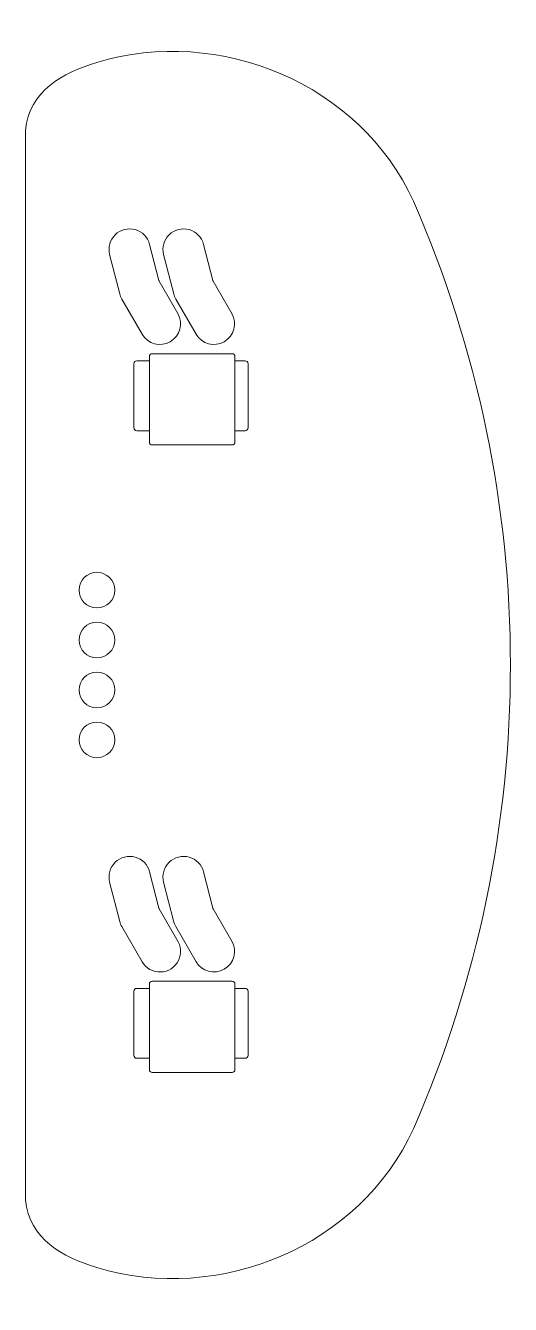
# Model space of a CAD drawing. Header units: inches. Extents: x 53.6 to 70.6, y 35.6 to 80.4.
import ezdxf

# ---------------------------------------------------------------- set-up
doc = ezdxf.new("R2010")
doc.units = ezdxf.units.IN
doc.header["$MEASUREMENT"] = 0

msp = doc.modelspace()

# ---------------------------------------------------------------- linework, layer by layer
at = {"color": 7, "linetype": 'Continuous', "lineweight": 15}
for p, q in [((53.586, 76.727), (53.586, 39.227)), ((57.931, 72.724), (58.257, 71.454)), ((60.147, 71.454), (59.82, 72.724)), ((56.531, 72.364), (56.886, 70.986)), ((58.421, 72.364), (58.775, 70.986)), ((58.267, 71.429), (58.92, 70.296)), ((60.157, 71.429), (60.81, 70.296)), ((56.959, 70.805), (57.668, 69.575)), ((58.849, 70.805), (59.558, 69.575)), ((57.48, 68.641), (57.922, 68.641)), ((57.922, 68.791), (57.922, 65.791)), ((58.022, 68.891), (60.822, 68.891)), ((60.922, 65.791), (60.922, 68.791)), ((60.922, 68.641), (61.28, 68.641)), ((57.38, 68.541), (57.38, 66.291)), ((61.38, 68.541), (61.38, 66.291)), ((57.48, 66.191), (57.922, 66.191)), ((60.922, 66.191), (61.28, 66.191)), ((58.022, 65.691), (60.822, 65.691)), ((57.931, 50.724), (58.257, 49.453)), ((59.82, 50.724), (60.147, 49.454)), ((56.531, 50.364), (56.886, 48.986)), ((58.421, 50.364), (58.769, 49.011)), ((58.882, 48.356), (58.267, 49.429)), ((60.81, 48.296), (60.157, 49.429)), ((56.959, 48.805), (57.668, 47.575)), ((58.849, 48.805), (59.558, 47.575)), ((57.48, 46.641), (57.922, 46.641)), ((57.922, 46.791), (57.922, 43.791)), ((58.022, 46.891), (60.822, 46.891)), ((60.922, 43.791), (60.922, 46.791)), ((60.922, 46.641), (61.28, 46.641)), ((57.38, 46.541), (57.38, 44.291)), ((61.38, 46.541), (61.38, 44.291)), ((57.48, 44.191), (57.922, 44.191)), ((60.922, 44.191), (61.28, 44.191)), ((58.022, 43.691), (60.822, 43.691))]:
    msp.add_line(p, q, dxfattribs=at)
for centre in [(56.086, 60.602), (56.086, 58.852), (56.086, 57.102), (56.086, 55.352)]:
    msp.add_circle(centre, 0.625, dxfattribs=at)
for centre, radius, start, end in [((29.971, 57.977), 40.601, 336.3956, 23.6044), ((57.231, 72.544), 0.722, 14.4208, 194.4208), ((59.121, 72.544), 0.722, 14.4208, 194.4208), ((58.354, 71.479), 0.1, 194.4208, 209.9418), ((60.244, 71.479), 0.1, 194.4208, 209.9419), ((57.585, 71.166), 0.722, 194.4208, 209.9419), ((59.475, 71.166), 0.722, 194.4208, 209.9419), ((58.294, 69.936), 0.722, 209.9419, 29.9418), ((60.184, 69.936), 0.722, 209.9419, 29.9419), ((57.48, 68.541), 0.1, 90, 180), ((58.022, 68.791), 0.1, 90, 180), ((60.822, 68.791), 0.1, 0, 90), ((61.28, 68.541), 0.1, 0, 90), ((57.48, 66.291), 0.1, 180, 270), ((61.28, 66.291), 0.1, 270, 0), ((58.022, 65.791), 0.1, 180, 270), ((60.822, 65.791), 0.1, 270, 0), ((57.231, 50.544), 0.722, 14.4208, 194.4208), ((59.121, 50.544), 0.722, 14.4208, 194.44), ((58.354, 49.478), 0.1, 194.4208, 209.7954), ((60.244, 49.479), 0.1, 194.4208, 209.9419), ((57.585, 49.166), 0.722, 194.4208, 209.942), ((59.475, 49.166), 0.722, 192.3613, 209.9419), ((58.294, 47.936), 0.722, 209.942, 35.544), ((60.184, 47.936), 0.722, 209.9419, 29.9419), ((57.48, 46.541), 0.1, 90, 180), ((58.022, 46.791), 0.1, 90, 180), ((60.822, 46.791), 0.1, 360, 90), ((61.28, 46.541), 0.1, 0, 90), ((57.48, 44.291), 0.1, 180, 270), ((61.28, 44.291), 0.1, 270, 0), ((58.022, 43.791), 0.1, 180, 270), ((60.822, 43.791), 0.1, 270, 0)]:
    msp.add_arc(centre, radius, start, end, dxfattribs=at)
for points in [[(53.586, 76.727), (53.717, 78.111), (59.001, 80.963), (65.288, 78.372), (67.175, 74.234)], [(53.586, 39.227), (53.717, 37.843), (59.001, 34.991), (65.288, 37.582), (67.175, 41.72)]]:
    msp.add_open_spline(points, degree=3, knots=[0, 0, 0, 0, 0.219674, 1, 1, 1, 1], dxfattribs=at)

doc.saveas('drawing.dxf')
